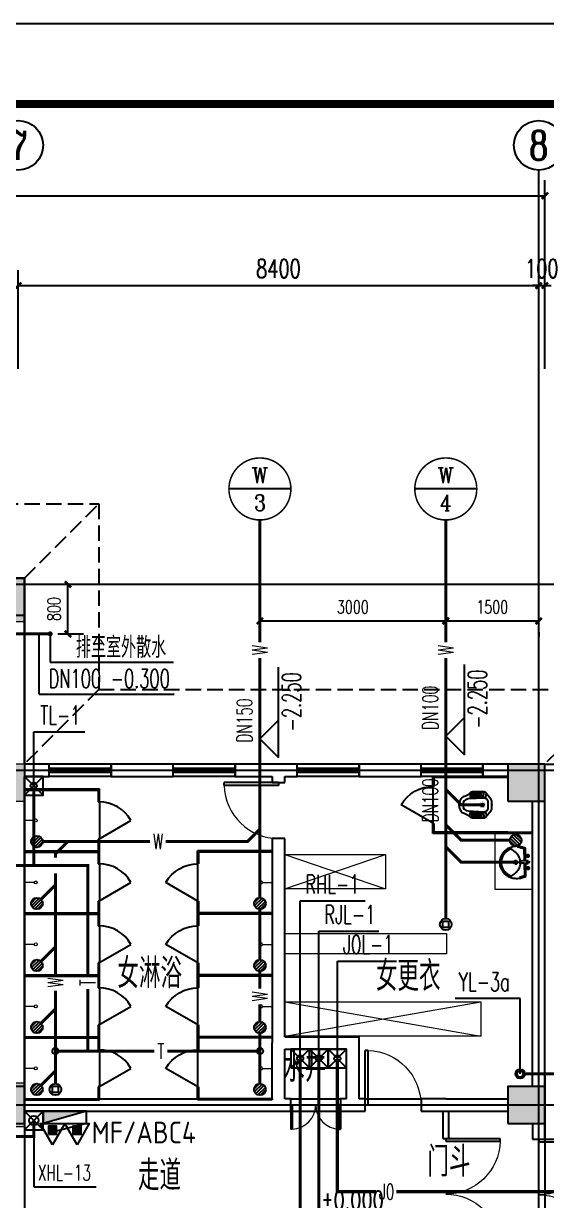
# Model space of a CAD drawing. Extents: x 817814 to 953178, y -139555 to 106956.
# Drawn here: x 903978 to 912418, y 87968 to 106956 of the extents above; entities that cross this region are included whole.
import ezdxf
from ezdxf.enums import TextEntityAlignment as Align

# ---------------------------------------------------------------- set-up
doc = ezdxf.new("R2010")
doc.units = 0
doc.header["$LTSCALE"] = 1000
doc.header["$MEASUREMENT"] = 0
doc.linetypes.add('__DASH', pattern=[0.35, 0.25, -0.1])
doc.linetypes.add('DASH', pattern=[0.35, 0.25, -0.1])
for name, color, linetype, lineweight in [('15101', 5, 'Continuous', 18), ('E3-家具', 8, 'Continuous', 5), ('P-DOMS-PIPE', 2, 'DASH', 50), ('P-HOWS-PIPE', 5, 'Continuous', 50), ('P-HOWS-RPIP', 231, 'Continuous', 50), ('P-RAIN-PIPE', 4, 'Continuous', 50)]:
    doc.layers.add(name, color=color, linetype=linetype, lineweight=lineweight)
for name, color, linetype in [('A-Roof-Drng', 8, 'Continuous'), ('AXIS', 3, 'Continuous'), ('AXIS_TEXT', 7, 'Continuous'), ('BTTK', 7, 'Continuous'), ('COLUMN', 2, 'Continuous'), ('DIM_市政自来水', 7, 'Continuous'), ('DOOR_FIRE', 4, 'Continuous'), ('DOTE', 8, 'Continuous'), ('E2-楼梯、坡道', 5, 'Continuous'), ('P-ANNO-DIMS', 4, 'Continuous'), ('P-ANNO-LEVL', 3, 'Continuous'), ('P-DOMS-EQPM', 155, 'Continuous'), ('P-DOMS-IDEN', 4, 'Continuous'), ('P-FIRE-EQPM', 1, 'Continuous'), ('P-FIRE-IDEN', 1, 'Continuous'), ('P-FLDR', 7, 'Continuous'), ('P-HOWS-IDEN', 160, 'Continuous'), ('P-HOWS-RIDE', 231, 'Continuous'), ('P-HOWS-RVPI', 160, 'Continuous'), ('P-HOWS-VPIP', 231, 'Continuous'), ('P-PROT-FIRH', 1, 'Continuous'), ('P-PROT-IDEN', 7, 'Continuous'), ('P-PROT-PIPE', 1, 'Continuous'), ('P-PROT-VPIP', 1, 'Continuous'), ('P-RAIN-IDEN', 171, 'Continuous'), ('P-RAIN-VPIP', 7, 'Continuous'), ('P-VENT-IDEN', 153, 'Continuous'), ('P-VENT-PIPE', 205, 'Continuous'), ('P-VENT-VPIP', 155, 'Continuous'), ('PIPE-市政自来水', 87, 'Continuous'), ('PUB_DIM', 3, 'Continuous'), ('PUB_HATCH', 8, 'Continuous'), ('PUB_TEXT', 7, 'Continuous'), ('PUB_TITLE', 4, 'Continuous'), ('TEXT_市政自来水', 7, 'Continuous'), ('VPIPE-市政自来水', 7, 'Continuous'), ('WALL', 2, 'Continuous'), ('WALL-MOVE', 6, 'Continuous'), ('WINDOW', 4, 'Continuous'), ('家具', 8, 'Continuous'), ('散水', 151, '__DASH')]:
    doc.layers.add(name, color=color, linetype=linetype)
for name, color, linetype, plot in [('DIM_MODI', 6, 'Continuous', False), ('定位矩形', 6, 'Continuous', False), ('建筑底图', 6, 'Continuous', False)]:
    doc.layers.add(name, color=color, linetype=linetype, plot=plot)
doc.styles.add('_TCH_AXIS', font='COMPLEX', dxfattribs={"bigfont": 'GBCBIG'})
doc.styles.add('_TCH_DIM', font='SIMPLEX', dxfattribs={"bigfont": 'GBCBIG'})
doc.styles.add('_TCH_DIM_T3', font='SIMPLEX', dxfattribs={"width": 0.705882, "bigfont": 'GBCBIG'})
doc.styles.add('_TWT_CIRCLE', font='COMPLEX', dxfattribs={"width": 1.1, "height": 3, "bigfont": 'HZTXT'})
doc.styles.add('_TWT_DIM_ELE', font='SIMPLEX', dxfattribs={"width": 0.8, "height": 2.5, "bigfont": 'HZTXT'})
doc.styles.add('_TWT_PIPEDN', font='simplex.shx', dxfattribs={"width": 0.8, "height": 3.5, "bigfont": 'gbcbig.shx'})
doc.styles.add('_TWT_PIPETEXT', font='SIMPLEX', dxfattribs={"width": 0.8, "height": 2.5, "bigfont": 'HZTXT'})
doc.styles.add('_TWT_SERIAL', font='COMPLEX', dxfattribs={"width": 0.8, "height": 3, "bigfont": 'HZTXT'})
doc.styles.add('COMPLEX', font='COMPLEX')
doc.styles.add('HZ(TK)', font='geniso.shx', dxfattribs={"width": 0.9, "bigfont": 'hztxt.shx'})
doc.styles.get("Standard").update_dxf_attribs({"font": 'GBENOR', "bigfont": 'GBCBIG'})
doc.dimstyles.new('_TCH_ARCH&&100', dxfattribs={"dimtxt": 297.5, "dimasz": 100, "dimexe": 250, "dimexo": 300, "dimgap": 126.25, "dimtad": 1, "dimdec": 0, "dimzin": 0, "dimdsep": 46, "dimtxsty": '_TCH_DIM_T3', "dimblk": 'ARCHTICK', "dimcen": 0.09, "dimclrt": 7, "dimazin": 2, "dimtfac": 1, "dimtdec": 0, "dimtix": 1, "dimtmove": 2, "dimatfit": 3, "dimfxl": 100, "dimtolj": 1, "dimtzin": 0, "dimarcsym": 0})
doc.dimstyles.new('_TWT_ARCH&&100', dxfattribs={"dimtxt": 212.5, "dimasz": 100, "dimexe": 250, "dimexo": 300, "dimgap": 118.75, "dimtad": 1, "dimdec": 0, "dimzin": 0, "dimdsep": 46, "dimtxsty": '_TCH_DIM_T3', "dimblk": 'ARCHTICK', "dimcen": 0.09, "dimclrt": 7, "dimazin": 2, "dimtfac": 1, "dimtdec": 0, "dimtix": 1, "dimtmove": 2, "dimatfit": 3, "dimfxl": 1, "dimtolj": 1, "dimtzin": 0, "dimarcsym": 0})

# ---------------------------------------------------------------- blocks, each defined once
blk = doc.blocks.new('vhtemplate_2019年新竖式图框_A1')
at = {"layer": 'PUB_TITLE', "color": 7}
blk.add_lwpolyline([(0, 594), (841, 594), (841, 0), (0, 0)], close=True, dxfattribs=at)
at = {"layer": 'PUB_TITLE', "const_width": 1}
blk.add_lwpolyline([(25, 10), (831, 10), (831, 584), (25, 584)], close=True, dxfattribs=at)
at = {"layer": 'BTTK', "color": 4, "style": 'HZ(TK)', "width": 0.9}
for tag, p in [('合作单位_001', (795.83, 509.44)), ('建设单位_001', (795.85, 207.44)), ('工程名称_001', (795.62, 174.44)), ('子项名称_001', (805.71, 157.94)), ('图纸名称_001', (795.45, 138.94))]:
    blk.add_attdef(tag, p, '', height=3.5, dxfattribs=at)
for tag, p in [('注册证书号', (808.5, 279)), ('注册印章号', (808.5, 271)), ('设计号', (806, 193)), ('图别', (789.75, 34)), ('图号', (822.25, 34)), ('版本号', (789.75, 26)), ('日期', (822.25, 26))]:
    blk.add_attdef(tag, text='', height=3.5, dxfattribs=at).set_placement(p, align=Align.MIDDLE)
blk = doc.blocks.new('$DorLib2D$00000228')
at = {"color": 0}
blk.add_line((0.5, 0), (0, 0.866), dxfattribs=at)
blk.add_arc((0.5, 0), 1, 120, 180, dxfattribs=at)
blk = doc.blocks.new('linyu')
at = {"layer": 'E3-家具'}
blk.add_line((9554025, 5311615), (9553866, 5311615), dxfattribs=at)
blk.add_circle((9554049, 5311615), 24.3, dxfattribs=at)
at = {"layer": '家具'}
for p, q in [((9553866, 5312125), (9555076, 5312125)), ((9553866, 5312125), (9553866, 5312105)), ((9553866, 5312105), (9555056, 5312105)), ((9555056, 5312105), (9555056, 5311915)), ((9555076, 5311915), (9555076, 5312125)), ((9555056, 5311915), (9555076, 5311915)), ((9555076, 5311915), (9555076, 5311315)), ((9555076, 5311315), (9555056, 5311315)), ((9555056, 5311315), (9555056, 5311125)), ((9555076, 5311105), (9555076, 5311315)), ((9553866, 5311125), (9555056, 5311125)), ((9553866, 5311125), (9553866, 5311105)), ((9553866, 5311105), (9555076, 5311105))]:
    blk.add_line(p, q, dxfattribs=at)
at = {"layer": '家具', "xscale": 600, "yscale": 600, "zscale": 20, "rotation": 270}
blk.add_blockref('$DorLib2D$00000228', (9555066, 5311615), dxfattribs=at)
blk = doc.blocks.new('$lvtry$00000204')
at = {"color": 0}
for p, q in [((-109, -134, 0), (-210, -128, 0)), ((-107, -166, 0), (-210, -166, 0)), ((-106, -103, 0), (-182, -88, 0)), ((-109, -124, 0), (-97, -382, 0)), ((48, -60, 0), (-48, -60, 0)), ((97, -382, 0), (109, -124, 0)), ((106, -103, 0), (182, -88, 0)), ((107, -166, 0), (210, -166, 0)), ((109, -134, 0), (210, -128, 0)), ((-106, -197, 0), (-210, -197, 0)), ((-104, -227, 0), (-210, -227, 0)), ((-103, -258, 0), (-210, -258, 0)), ((-101, -289, 0), (-210, -289, 0)), ((-100, -320, 0), (-210, -320, 0)), ((-191, -354, 0), (-99, -345, 0)), ((191, -354, 0), (99, -345, 0)), ((100, -320, 0), (210, -320, 0)), ((101, -289, 0), (210, -289, 0)), ((103, -258, 0), (210, -258, 0)), ((104, -227, 0), (210, -227, 0)), ((106, -197, 0), (210, -197, 0)), ((-4, -470, 0), (4, -470, 0))]:
    blk.add_line(p, q, dxfattribs=at)
at = {"color": 0, "elevation": 0}
blk.add_lwpolyline([(184, -360, -0.046574), (191, -354, 0.248797), (210, -318), (210, -128, 0.218491), (198, -101), (90, -9, 0.179479), (67, 0), (-67, 0, 0.179479), (-90, -9), (-198, -101, 0.218491), (-210, -128), (-210, -318, 0.248797), (-191, -354, -0.046574), (-184, -360, -0.139709), (-135, -448, 0.12003), (-120, -477, 0.218108), (-4, -530), (4, -530, 0.218108), (120, -477, 0.12003), (135, -448, -0.139709)], format="xyb", close=True, dxfattribs=at)
at = {"color": 0, "const_width": 3, "elevation": 0}
blk.add_lwpolyline([(49, -153, 1), (-49, -153, 1)], format="xyb", close=True, dxfattribs=at)
at = {"color": 0}
for centre, radius, start, end in [((-48, -121, 0), 61, 90, 182.693), ((48, -121, 0), 61, 357.307, 90), ((-4, -377, 0), 92.8, 182.693, 270), ((4, -377, 0), 92.8, 270, 357.307)]:
    blk.add_arc(centre, radius, start, end, dxfattribs=at)
for p in [(0, 0), (0, -153, 0)]:
    blk.add_point(p, dxfattribs=at)
blk = doc.blocks.new('a es')
at = {"layer": '家具'}
for p, q in [((133985, -20934), (133985, -21094)), ((135195, -20934), (133985, -20934)), ((134005, -21094), (134005, -20954)), ((135195, -20954), (134005, -20954)), ((135195, -20954), (135195, -20934)), ((133985, -21094), (134005, -21094)), ((133985, -21694), (133985, -21094)), ((134005, -21694), (133985, -21694)), ((133985, -21694), (133985, -21854)), ((134005, -21834), (134005, -21694)), ((135195, -21834), (134005, -21834)), ((135195, -21854), (135195, -21834)), ((135195, -21854), (133985, -21854))]:
    blk.add_line(p, q, dxfattribs=at)
at = {"layer": '家具', "xscale": 600, "yscale": 600, "zscale": 20, "rotation": 90}
blk.add_blockref('$DorLib2D$00000228', (133995, -21394), dxfattribs=at)
at = {"layer": '家具', "yscale": -1, "rotation": 90}
blk.add_blockref('$lvtry$00000204', (134938, -21394, 0), dxfattribs=at)
blk = doc.blocks.new('zhuzi')
at = {"layer": '15101'}
h = blk.add_hatch(color=256, dxfattribs=at)
h.dxf.hatch_style = 1
h.paths.add_polyline_path([(50957, 5262), (51657, 5262), (51657, 5962), (50957, 5962)])
h.paths.add_polyline_path([(42757, 5162), (43557, 5162), (43557, 5962), (42757, 5962)])
h.paths.add_polyline_path([(34407, 5262), (35107, 5262), (35107, 5962), (34407, 5962)])
h.paths.add_polyline_path([(26007, 5262), (26707, 5262), (26707, 5962), (26007, 5962)])
h.paths.add_polyline_path([(17857, 5162), (18657, 5162), (18657, 5962), (17857, 5962)])
h.paths.add_polyline_path([(59457, 2362), (60057, 2362), (60057, 2962), (59457, 2962)])
h.paths.add_polyline_path([(51057, 2362), (51657, 2362), (51657, 2962), (51057, 2962)])
h.paths.add_polyline_path([(17857, 2362), (18457, 2362), (18457, 2962), (17857, 2962)])
h.paths.add_polyline_path([(9457, 2362), (10057, 2362), (10057, 2962), (9457, 2962)])
h.paths.add_polyline_path([(59457, -2838), (60057, -2838), (60057, -2238), (59457, -2238)])
h.paths.add_polyline_path([(50957, -2888), (51657, -2888), (51657, -2188), (50957, -2188)])
h.paths.add_polyline_path([(42757, -2938), (43557, -2938), (43557, -2138), (42757, -2138)])
h.paths.add_polyline_path([(17857, -2938), (18657, -2938), (18657, -2138), (17857, -2138)])
h.paths.add_polyline_path([(9457, -2838), (10057, -2838), (10057, -2238), (9457, -2238)])
h.paths.add_polyline_path([(59457, -11238), (60057, -11238), (60057, -10638), (59457, -10638)])
h.paths.add_polyline_path([(50957, -11288), (51657, -11288), (51657, -10588), (50957, -10588)])
h.paths.add_polyline_path([(42757, -11338), (43557, -11338), (43557, -10538), (42757, -10538)])
h.paths.add_polyline_path([(17857, -11338), (18657, -11338), (18657, -10538), (17857, -10538)])
h.paths.add_polyline_path([(9457, -11238), (10057, -11238), (10057, -10638), (9457, -10638)])
h.paths.add_polyline_path([(5257, -11238), (5857, -11238), (5857, -10638), (5257, -10638)])
h.paths.add_polyline_path([(59457, -19638), (60057, -19638), (60057, -19038), (59457, -19038)])
h.paths.add_polyline_path([(50957, -19688), (51657, -19688), (51657, -18988), (50957, -18988)])
h.paths.add_polyline_path([(42757, -19738), (43557, -19738), (43557, -18938), (42757, -18938)])
h.paths.add_polyline_path([(17857, -19738), (18657, -19738), (18657, -18938), (17857, -18938)])
h.paths.add_polyline_path([(9457, -19638), (10057, -19638), (10057, -19038), (9457, -19038)])
h.paths.add_polyline_path([(5257, -19638), (5857, -19638), (5857, -19038), (5257, -19038)])
h.paths.add_polyline_path([(59457, -28038), (60057, -28038), (60057, -27438), (59457, -27438)])
h.paths.add_polyline_path([(50957, -28088), (51657, -28088), (51657, -27388), (50957, -27388)])
h.paths.add_polyline_path([(42757, -28138), (43557, -28138), (43557, -27338), (42757, -27338)])
h.paths.add_polyline_path([(17857, -28138), (18657, -28138), (18657, -27338), (17857, -27338)])
h.paths.add_polyline_path([(9457, -28038), (10057, -28038), (10057, -27438), (9457, -27438)])
h.paths.add_polyline_path([(5257, -28038), (5857, -28038), (5857, -27438), (5257, -27438)])
h.paths.add_polyline_path([(59457, -36438), (60057, -36438), (60057, -35838), (59457, -35838)])
h.paths.add_polyline_path([(50957, -36488), (51657, -36488), (51657, -35788), (50957, -35788)])
h.paths.add_polyline_path([(42757, -36538), (43557, -36538), (43557, -35738), (42757, -35738)])
h.paths.add_polyline_path([(17857, -36538), (18657, -36538), (18657, -35738), (17857, -35738)])
h.paths.add_polyline_path([(9457, -36438), (10057, -36438), (10057, -35838), (9457, -35838)])
h.paths.add_polyline_path([(5257, -36438), (5857, -36438), (5857, -35838), (5257, -35838)])
h.paths.add_polyline_path([(59457, -44838), (60057, -44838), (60057, -44238), (59457, -44238)])
h.paths.add_polyline_path([(50957, -44888), (51657, -44888), (51657, -44188), (50957, -44188)])
h.paths.add_polyline_path([(42757, -44938), (43557, -44938), (43557, -44138), (42757, -44138)])
h.paths.add_polyline_path([(17857, -44938), (18657, -44938), (18657, -44138), (17857, -44138)])
h.paths.add_polyline_path([(9457, -44838), (10057, -44838), (10057, -44238), (9457, -44238)])
h.paths.add_polyline_path([(59457, -50038), (60057, -50038), (60057, -49438), (59457, -49438)])
h.paths.add_polyline_path([(51057, -50038), (51657, -50038), (51657, -49438), (51057, -49438)])
h.paths.add_polyline_path([(17857, -50038), (18457, -50038), (18457, -49438), (17857, -49438)])
h.paths.add_polyline_path([(9457, -50038), (10057, -50038), (10057, -49438), (9457, -49438)])
h.paths.add_polyline_path([(50957, -53038), (51657, -53038), (51657, -52338), (50957, -52338)])
h.paths.add_polyline_path([(42757, -53038), (43557, -53038), (43557, -52238), (42757, -52238)])
h.paths.add_polyline_path([(34407, -53038), (35107, -53038), (35107, -52338), (34407, -52338)])
h.paths.add_polyline_path([(26007, -53038), (26707, -53038), (26707, -52338), (26007, -52338)])
h.paths.add_polyline_path([(17857, -53038), (18657, -53038), (18657, -52238), (17857, -52238)])
at = {"layer": '15101', "linetype": 'Continuous'}
for points in [[(50957, 5262), (51657, 5262), (51657, 5962), (50957, 5962)], [(51057, 2362), (51657, 2362), (51657, 2962), (51057, 2962)], [(59457, 2362), (60057, 2362), (60057, 2962), (59457, 2962)], [(50957, -2888), (51657, -2888), (51657, -2188), (50957, -2188)], [(59457, -2838), (60057, -2838), (60057, -2238), (59457, -2238)]]:
    blk.add_lwpolyline(points, close=True, dxfattribs=at)
blk = doc.blocks.new('_ArchTick')
at = {"color": 0, "linetype": 'ByBlock', "const_width": 0.4}
blk.add_lwpolyline([(-0.5, -0.5), (0.5, 0.5)], dxfattribs=at)
blk = doc.blocks.new('*D240')
at = {"layer": 'Defpoints', "color": 0, "transparency": 16777216}
for p in [(572721, 120106), (517921, 117911), (572721, 117911)]:
    blk.add_point(p, dxfattribs=at)
at = {"layer": 'PUB_DIM', "color": 0, "lineweight": -2, "transparency": 16777216}
for p, q in [((517921, 118211), (517921, 120356)), ((572721, 118211), (572721, 120356)), ((517921, 120106), (572721, 120106))]:
    blk.add_line(p, q, dxfattribs=at)
at = {"layer": 'PUB_DIM', "color": 0, "lineweight": -2, "transparency": 16777216, "xscale": 100, "yscale": 100, "zscale": 100, "rotation": 180}
blk.add_blockref('_ArchTick', (517921, 120106), dxfattribs=at)
at = {"layer": 'PUB_DIM', "color": 0, "lineweight": -2, "transparency": 16777216, "xscale": 100, "yscale": 100, "zscale": 100}
blk.add_blockref('_ArchTick', (572721, 120106), dxfattribs=at)
at = {"layer": 'PUB_DIM', "color": 7, "transparency": 16777216, "insert": (545321, 120381), "char_height": 297.5, "attachment_point": 5, "style": '_TCH_DIM_T3'}
blk.add_mtext('\\A1;54800', dxfattribs=at)
blk = doc.blocks.new('*D260')
at = {"layer": 'Defpoints', "color": 0, "transparency": 16777216}
for p in [(572621, 118656), (564221, 117011), (572621, 117011)]:
    blk.add_point(p, dxfattribs=at)
at = {"layer": 'PUB_DIM', "color": 0, "lineweight": -2, "transparency": 16777216}
for p, q in [((564221, 117311), (564221, 118906)), ((572621, 117311), (572621, 118906)), ((564221, 118656), (572621, 118656))]:
    blk.add_line(p, q, dxfattribs=at)
at = {"layer": 'PUB_DIM', "color": 0, "lineweight": -2, "transparency": 16777216, "xscale": 100, "yscale": 100, "zscale": 100, "rotation": 180}
blk.add_blockref('_ArchTick', (564221, 118656), dxfattribs=at)
at = {"layer": 'PUB_DIM', "color": 0, "lineweight": -2, "transparency": 16777216, "xscale": 100, "yscale": 100, "zscale": 100}
blk.add_blockref('_ArchTick', (572621, 118656), dxfattribs=at)
at = {"layer": 'PUB_DIM', "color": 7, "transparency": 16777216, "insert": (568421, 118931), "char_height": 297.5, "attachment_point": 5, "style": '_TCH_DIM_T3'}
blk.add_mtext('\\A1;8400', dxfattribs=at)
blk = doc.blocks.new('*D261')
at = {"layer": 'Defpoints', "color": 0, "transparency": 16777216}
for p in [(572721, 118656), (572621, 117011), (572721, 117011)]:
    blk.add_point(p, dxfattribs=at)
at = {"layer": 'PUB_DIM', "color": 0, "lineweight": -2, "transparency": 16777216}
for p, q in [((572621, 117311), (572621, 118906)), ((572721, 117311), (572721, 118906)), ((572621, 118656), (572521, 118656)), ((572621, 118656), (572721, 118656)), ((572721, 118656), (572821, 118656))]:
    blk.add_line(p, q, dxfattribs=at)
at = {"layer": 'PUB_DIM', "color": 0, "lineweight": -2, "transparency": 16777216, "xscale": 100, "yscale": 100, "zscale": 100}
blk.add_blockref('_ArchTick', (572621, 118656), dxfattribs=at)
at = {"layer": 'PUB_DIM', "color": 0, "lineweight": -2, "transparency": 16777216, "xscale": 100, "yscale": 100, "zscale": 100, "rotation": 180}
blk.add_blockref('_ArchTick', (572721, 118656), dxfattribs=at)
at = {"layer": 'PUB_DIM', "color": 7, "transparency": 16777216, "insert": (572671, 118931), "char_height": 297.5, "attachment_point": 5, "style": '_TCH_DIM_T3'}
blk.add_mtext('\\A1;100', dxfattribs=at)
blk = doc.blocks.new('$TCHSYS$WIN2D')
for p, q in [((-0.5, 0.5), (0.5, 0.5)), ((-0.5, 0.5), (-0.5, -0.5)), ((0.5, 0.5), (0.5, -0.5)), ((0.5, 0.167), (-0.5, 0.167)), ((0.5, -0.167), (-0.5, -0.167)), ((-0.5, -0.5), (0.5, -0.5))]:
    blk.add_line(p, q)
blk = doc.blocks.new('_FZH')
blk.add_lwpolyline([(-0.5, -0.5), (0.5, -0.5), (0.5, 0.5), (-0.5, 0.5)], close=True)
at = {"layer": 'PUB_HATCH'}
blk.add_solid([(-0.5, -0.5), (0.5, -0.5), (-0.5, 0.5), (0.5, 0.5)], dxfattribs=at)
blk = doc.blocks.new('$DorLib2D$00000002')
for p, q in [((-0.5, 0), (-0.5, 0.4875)), ((-0.475, 0.4875), (-0.5, 0.4875)), ((-0.475, 0), (-0.475, 0.4875)), ((0.475, 0), (0.475, 0.4875)), ((0.475, 0.4875), (0.5, 0.4875)), ((0.5, 0), (0.5, 0.4875)), ((-0.5, 0), (-0.475, 0)), ((0.5, 0), (0.475, 0))]:
    blk.add_line(p, q)
at = {"lineweight": 13}
for centre, start, end in [((-0.4875, 0), 0, 88.53072), ((0.4875, 0), 91.46928, 180)]:
    blk.add_arc(centre, 0.4875, start, end, dxfattribs=at)
blk = doc.blocks.new('$DorLib2D$00000001')
for p, q in [((0.45, 0.975), (0.5, 0.975)), ((0.45, 0), (0.45, 0.975)), ((0.5, 0), (0.5, 0.975)), ((0.5, 0), (0.45, 0))]:
    blk.add_line(p, q)
at = {"lineweight": 13}
blk.add_arc((0.475, 0), 0.975, 91.4693, 180, dxfattribs=at)
blk = doc.blocks.new('_AXISO')
blk.add_circle((0, 0), 0.5)
at = {"layer": 'AXIS_TEXT', "style": 'COMPLEX', "width": 1.041667}
blk.add_attdef('A', text='', height=0.56, dxfattribs=at).set_placement((-0.25, -0.28), (0.25, -0.28), align=Align.FIT)
blk = doc.blocks.new('$lvtry$00000192')
for p, q in [((-108, -66, 0), (-109, 3, 0)), ((111, -66, 0), (110, 4, 0)), ((-256, -140, 0), (-264, -185, 0)), ((-264, -185, 0), (-264, -190, 0)), ((-256, -140, 0), (-246, -114, 0)), ((-236, -86, 0), (-246, -114, 0)), ((-234, -86, 0), (-26, -86, 0)), ((-143, -32, 0), (-74, -31, 0)), ((-29, -62, 0), (-28, -68, 0)), ((-28, -68, 0), (-17, -160, 0)), ((-23, -21, 0), (-17, -160, 0)), ((-22, -40, 0), (1, -40, 0)), ((-17, -151, 0), (-1, -151, 0)), ((-17, -160, 0), (-1, -160, 0)), ((16, -151, 0), (-1, -151, 0)), ((15, -161, 0), (-1, -160, 0)), ((1, -263, 0), (0, -177, 0)), ((23, -40, 0), (1, -40, 0)), ((25, -22, 0), (15, -161, 0)), ((30, -62, 0), (15, -161, 0)), ((26, -86, 0), (244, -86, 0)), ((76, -31, 0), (145, -31, 0)), ((244, -86, 0), (272, -164, 0)), ((244, -86, 0), (264, -140, 0)), ((-42, -220, 0), (44, -219, 0))]:
    blk.add_line(p, q)
at = {"elevation": 0}
blk.add_lwpolyline([(-29, -62), (-249, -62), (-276, -148, 0.044851), (-281, -206, 0.06689), (-276, -244, 0.023023), (-257, -305, 0.044853), (-243, -334, 0.043799), (-214, -374, 0.044001), (-179, -408, 0.042834), (-139, -435, 0.043018), (-94, -456, 0.042273), (-46, -468, 0.042347), (3, -472, 0.04234), (52, -468, 0.042268), (100, -456, 0.043003), (145, -436, 0.042821), (186, -409, 0.043985), (221, -375, 0.043782), (250, -335, 0.044843), (274, -286, 0.059205), (284, -246, 0.030672), (287, -189, 0.04375), (284, -150), (284, -150), (284, -148), (256, -62), (30, -62), (30, -59), (25, -22), (1, -21), (-23, -21), (-29, -58)], format="xyb", close=True, dxfattribs=at)
for centre, radius in [((-108, -32, 0), 23.8), ((-108, -32, 0), 14.2), ((110, -31, 0), 23.8), ((110, -31, 0), 14.2), ((1, -220, 0), 28.5), ((1, -220, 0), 19)]:
    blk.add_circle(centre, radius)
for centre, radius, start, end in [((-23, -350, 0), 199, 122.0285, 131.4907), ((-5, -378, 0), 232, 111.757, 122.0285), ((8, -413, 0), 269, 102.1867, 111.757), ((-38, -199, 0), 51, 92.3066, 102.1867), ((-31, -377, 0), 229, 87.3151, 92.3066), ((0, -10, 0), 6.83, 79.8328, 278.7823), ((2, -10, 0), 6.83, 259.8328, 98.7823), ((42, -362, 0), 216, 92.3066, 95.9177), ((35, -183, 0), 37.4, 84.4115, 92.3066), ((19, -341, 0), 196, 72.8891, 84.4115), ((-5, -420, 0), 279, 63.1741, 72.8891), ((42, -328, 0), 175, 53.2408, 63.1741), ((-208, -295, 0), 22, 149.5466, 185.8883), ((-197, -294, 0), 33.4, 185.8883, 200.4186), ((-121, -266, 0), 114, 200.4186, 208.9861), ((7, -422, 0), 271, 137.4608, 149.5466), ((-48, -226, 0), 198, 208.9861, 220.7228), ((9, -177, 0), 272, 220.7228, 230.792), ((186, -586, 0), 514, 131.4907, 137.4608), ((-199, -650, 0), 577, 47.667, 53.2408), ((6, -186, 0), 261, 308.8916, 318.9572), ((6, -425, 0), 273, 33.1938, 47.667), ((31, -208, 0), 228, 318.9572, 329.6928), ((131, -266, 0), 112, 329.6928, 339.2553), ((211, -291, 0), 27.9, 352.9103, 33.1938), ((189, -288, 0), 49.9, 339.2553, 352.9103), ((2, -185, 0), 262, 230.792, 240.6116), ((2, -186, 0), 261, 240.6116, 250.459), ((4, -179, 0), 268, 250.459, 260.1468), ((4, -180, 0), 267, 260.1468, 269.8461), ((4, -180, 0), 267, 269.8461, 279.544), ((4, -179, 0), 268, 279.544, 289.2308), ((6, -186, 0), 261, 289.2308, 299.0751), ((5, -185, 0), 262, 299.0751, 308.8916)]:
    blk.add_arc(centre, radius, start, end)
for p in [(1, -40, 0), (1, -220, 0)]:
    blk.add_point(p)
blk = doc.blocks.new('$TwtSys$00000141')
for p, q in [((-94, 8), (-10, 92)), ((-94, 8), (-10, 92)), ((-87, -35), (35, 87)), ((-87, -35), (35, 87)), ((-66, -66), (66, 66)), ((-66, -66), (66, 66)), ((-32, -87), (88, 33)), ((-32, -87), (88, 33)), ((11, -92), (92, -11)), ((11, -92), (92, -11))]:
    blk.add_line(p, q)
blk.add_circle((0, 0), 94)
blk.add_circle((0, 0), 94)
blk = doc.blocks.new('$TwtSys$00000147')
blk.add_circle((0, 0, 0), 25)
blk = doc.blocks.new('$TwtSys$00000136')
at = {"elevation": 0}
blk.add_lwpolyline([(-51, 45), (51, 45), (51, -49), (-51, -49)], close=True, dxfattribs=at)
blk.add_circle((0, 0, 0), 93.8)
blk = doc.blocks.new('*D457')
at = {"layer": 'Defpoints', "color": 0, "transparency": 16777216}
for p in [(907793, 97439), (910793, 97439), (910793, 97318)]:
    blk.add_point(p, dxfattribs=at)
at = {"layer": 'P-ANNO-DIMS', "color": 0, "lineweight": -2, "transparency": 16777216}
for p, q in [((907793, 97318), (910793, 97318)), ((907793, 97139), (907793, 97068)), ((910793, 97139), (910793, 97068))]:
    blk.add_line(p, q, dxfattribs=at)
at = {"layer": 'P-ANNO-DIMS', "color": 0, "lineweight": -2, "transparency": 16777216, "xscale": 100, "yscale": 100, "zscale": 100, "rotation": 180}
blk.add_blockref('_ArchTick', (907793, 97318), dxfattribs=at)
at = {"layer": 'P-ANNO-DIMS', "color": 0, "lineweight": -2, "transparency": 16777216, "xscale": 100, "yscale": 100, "zscale": 100}
blk.add_blockref('_ArchTick', (910793, 97318), dxfattribs=at)
at = {"layer": 'P-ANNO-DIMS', "color": 7, "transparency": 16777216, "insert": (909293, 97543), "char_height": 212.5, "attachment_point": 5, "style": '_TCH_DIM_T3'}
blk.add_mtext('\\A1;3000', dxfattribs=at)
blk = doc.blocks.new('*D458')
at = {"layer": 'Defpoints', "color": 0, "transparency": 16777216}
for p in [(910793, 97439), (912293, 97439), (912293, 97318)]:
    blk.add_point(p, dxfattribs=at)
at = {"layer": 'P-ANNO-DIMS', "color": 0, "lineweight": -2, "transparency": 16777216}
for p, q in [((910793, 97318), (912293, 97318)), ((910793, 97139), (910793, 97068)), ((912293, 97139), (912293, 97068))]:
    blk.add_line(p, q, dxfattribs=at)
at = {"layer": 'P-ANNO-DIMS', "color": 0, "lineweight": -2, "transparency": 16777216, "xscale": 100, "yscale": 100, "zscale": 100, "rotation": 180}
blk.add_blockref('_ArchTick', (910793, 97318), dxfattribs=at)
at = {"layer": 'P-ANNO-DIMS', "color": 0, "lineweight": -2, "transparency": 16777216, "xscale": 100, "yscale": 100, "zscale": 100}
blk.add_blockref('_ArchTick', (912293, 97318), dxfattribs=at)
at = {"layer": 'P-ANNO-DIMS', "color": 7, "transparency": 16777216, "insert": (911543, 97543), "char_height": 212.5, "attachment_point": 5, "style": '_TCH_DIM_T3'}
blk.add_mtext('\\A1;1500', dxfattribs=at)
blk = doc.blocks.new('*D469')
at = {"layer": 'Defpoints', "color": 0, "transparency": 16777216}
for p in [(904231, 97909), (904695, 97909), (904231, 97109)]:
    blk.add_point(p, dxfattribs=at)
at = {"layer": 'P-ANNO-DIMS', "color": 0, "lineweight": -2, "transparency": 16777216}
for p, q in [((904531, 97909), (904945, 97909)), ((904695, 97109), (904695, 97909)), ((904531, 97109), (904945, 97109))]:
    blk.add_line(p, q, dxfattribs=at)
at = {"layer": 'P-ANNO-DIMS', "color": 0, "lineweight": -2, "transparency": 16777216, "xscale": 100, "yscale": 100, "zscale": 100}
for p, rotation in [((904695, 97909), 90), ((904695, 97109), 270)]:
    blk.add_blockref('_ArchTick', p, dxfattribs=dict(at, rotation=rotation))
at = {"layer": 'P-ANNO-DIMS', "color": 7, "transparency": 16777216, "insert": (904470, 97509), "char_height": 212.5, "attachment_point": 5, "rotation": 90, "style": '_TCH_DIM_T3'}
blk.add_mtext('\\A1;800', dxfattribs=at)
blk = doc.blocks.new('$TWTSYS$00000508')
for p, q in [((-0.5, 0.5), (0.324, 1.224)), ((-0.5, 0.5), (-0.5, -0.5)), ((-0.5, -0.5), (0.5, 0.5)), ((0.5, 0.5), (-0.5, 0.5)), ((0.5, -0.5), (0.5, 0.5)), ((-0.5, -0.5), (0.5, -0.5))]:
    blk.add_line(p, q)
blk.add_solid([(0.5, -0.5), (0.5, 0.5), (-0.5, -0.5)])
blk = doc.blocks.new('$TWTSYS$00000546')
h = blk.add_hatch()
h.set_pattern_fill('ANSI31', color=256, scale=200, style=0)
h.set_pattern_definition([(45, (-38543.802, -6670.83), (-17.67767, 17.67767), [])])
h.paths.add_polyline_path([(-65, 174), (65, 174), (65, 44), (-65, 44)])
for points in [[(0, 344), (-198, 0), (198, 0)], [(-65, 174), (65, 174), (65, 44), (-65, 44)]]:
    blk.add_lwpolyline(points, close=True)
blk = doc.blocks.new('xdzcdxcvf')
at = {"layer": 'A-Roof-Drng'}
blk.add_circle((572321.4, 105937.7), 75, dxfattribs=at)
at = {"layer": 'AXIS'}
blk.add_line((572621.4, 117010.8), (572621.4, 120519.2), dxfattribs=at)
at = {"layer": 'DOOR_FIRE'}
for p, q in [((568621.4, 105537.7), (569421.4, 105537.7)), ((568621.4, 105337.7), (569421.4, 105337.7))]:
    blk.add_line(p, q, dxfattribs=at)
at = {"layer": 'DOTE'}
for p, q in [((572621.4, 52467.1), (572621.4, 117010.8)), ((512626.4, 113837.7), (579032.5, 113837.7)), ((512626.4, 110837.7), (579032.5, 110837.7)), ((512626.4, 105437.7), (579032.5, 105437.7))]:
    blk.add_line(p, q, dxfattribs=at)
at = {"layer": 'E2-楼梯、坡道'}
blk.add_lwpolyline([(572721.4, 105937.7), (572721.5, 110937.6), (575321.5, 110937.6), (575321.4, 109437.7)], dxfattribs=at)
blk.add_lwpolyline([(572721.4, 102037.7), (574721.4, 102037.7), (574721.4, 105937.7), (572721.4, 105937.7)], close=True, dxfattribs=at)
at = {"layer": 'E3-家具'}
for p, q in [((568521.4, 109476.5), (570147.2, 108923.4)), ((568521.4, 108923.4), (570147.2, 109476.5)), ((568521.4, 107099.2), (571686.2, 106546.1)), ((568521.4, 106546.1), (571686.2, 107099.2))]:
    blk.add_line(p, q, dxfattribs=at)
for points in [[(571916.4, 109817.7), (572521.4, 109817.7), (572521.4, 108913.4), (571916.4, 108913.4)], [(568521.4, 109476.5), (570147.2, 109476.5), (570147.2, 108923.4), (568521.4, 108923.4)], [(568521.4, 108205.5), (571134.9, 108205.5), (571134.9, 107878.1), (568521.4, 107878.1)], [(568521.4, 107099.2), (571686.2, 107099.2), (571686.2, 106546.1), (568521.4, 106546.1)]]:
    blk.add_lwpolyline(points, close=True, dxfattribs=at)
at = {"layer": 'WALL'}
for p, q in [((564321.4, 110937.7), (564321.4, 113337.7)), ((564721.4, 110937.7), (564321.4, 110937.7)), ((564721.4, 110737.7), (564721.4, 110937.7)), ((566721.4, 110937.7), (565721.4, 110937.7)), ((565721.4, 110937.7), (565721.4, 110737.7)), ((566721.4, 110737.7), (566721.4, 110937.7)), ((568421.4, 110937.7), (567721.4, 110937.7)), ((567721.4, 110937.7), (567721.4, 110737.7)), ((568721.4, 110937.7), (568421.4, 110937.7)), ((568721.4, 110737.7), (568721.4, 110937.7)), ((570721.4, 110937.7), (569721.4, 110937.7)), ((569721.4, 110937.7), (569721.4, 110737.7)), ((570721.4, 110737.7), (570721.4, 110937.7)), ((572121.4, 110937.7), (571721.4, 110937.7)), ((571721.4, 110937.7), (571721.4, 110737.7)), ((564321.4, 110737.7), (564721.4, 110737.7)), ((564321.4, 108037.7), (564321.4, 110737.7)), ((565721.4, 110737.7), (566721.4, 110737.7)), ((567721.4, 110737.7), (568321.4, 110737.7)), ((568321.4, 110737.7), (568321.4, 110637.7)), ((568521.4, 110737.7), (568721.4, 110737.7)), ((568521.4, 110637.7), (568521.4, 110737.7)), ((569721.4, 110737.7), (570721.4, 110737.7)), ((571721.4, 110737.7), (572121.4, 110737.7)), ((568321.4, 110637.7), (568521.4, 110637.7)), ((572521.4, 105737.7), (572521.4, 110337.7)), ((572721.4, 105737.7), (572721.4, 110337.7)), ((568521.4, 109737.7), (568321.4, 109737.7)), ((568321.4, 109737.7), (568321.4, 106437.7)), ((568521.4, 106537.7), (568521.4, 109737.7)), ((564321.4, 105737.7), (564321.4, 108037.7)), ((568521.4, 106537.7), (569721.4, 106537.7)), ((569721.4, 105537.7), (569721.4, 106537.7)), ((568321.4, 105537.7), (568321.4, 106437.7)), ((568521.4, 106337.7), (569521.4, 106337.7)), ((568521.4, 105537.7), (568521.4, 106337.7)), ((569521.4, 105537.7), (569521.4, 106337.7)), ((564321.4, 105537.7), (568321.4, 105537.7)), ((568621.4, 105537.7), (568521.4, 105537.7)), ((568621.4, 105337.7), (568621.4, 105537.7)), ((569521.4, 105537.7), (569421.4, 105537.7)), ((569421.4, 105537.7), (569421.4, 105337.7)), ((569821.4, 105537.7), (569721.4, 105537.7)), ((569821.4, 105337.7), (569821.4, 105537.7)), ((571121.4, 105537.7), (570721.4, 105537.7)), ((570721.4, 105537.7), (570721.4, 105337.7)), ((571121.4, 105537.7), (572121.4, 105537.7)), ((564321.4, 105337.7), (568421.4, 105337.7)), ((568421.4, 105337.7), (568621.4, 105337.7)), ((569421.4, 105337.7), (569621.4, 105337.7)), ((569621.4, 105337.7), (569821.4, 105337.7)), ((570721.4, 105337.7), (571121.4, 105337.7)), ((571121.4, 105337.7), (572121.4, 105337.7)), ((572521.4, 105137.7), (572521.4, 104887.7)), ((572721.4, 104887.7), (572721.4, 105137.7)), ((572521.4, 104887.7), (572721.4, 104887.7))]:
    blk.add_line(p, q, dxfattribs=at)
at = {"layer": 'WALL-MOVE'}
for p, q in [((571071.4, 105337.7), (571071.4, 104897.7)), ((571171.4, 104897.7), (571171.4, 105337.7)), ((571071.4, 104897.7), (571171.4, 104897.7))]:
    blk.add_line(p, q, dxfattribs=at)
at = {"layer": 'WINDOW'}
blk.add_line((569821.4, 105537.7), (570721.4, 105537.7), dxfattribs=at)
at = {"layer": '家具'}
blk.add_lwpolyline([(572121.4, 109837.7), (572521.4, 109837.7)], dxfattribs=at)
at = {"layer": '散水'}
for p, q in [((564321.5, 113937.7), (565521.4, 115137.6)), ((565521.4, 112137.6), (564321.4, 110937.7)), ((573921.4, 112137.6), (572721.5, 110937.6))]:
    blk.add_line(p, q, dxfattribs=at)
blk.add_lwpolyline([(516721.4, 91787.7), (516721.4, 98537.7), (520921.4, 98537.6), (520921.4, 112137.6), (529321.4, 112137.6), (529321.4, 115137.6), (565521.4, 115137.6), (565521.4, 112137.6), (573921.4, 112137.6), (573921.5, 110937.6)], dxfattribs=at)
blk.add_blockref('zhuzi', (512664.2, 107975.3))
at = {"layer": 'AXIS'}
ref = blk.add_blockref('_AXISO', (564221.4, 120919.2), dxfattribs=dict(at, xscale=800, yscale=800, zscale=800))
ref.add_attrib('A', '7', dxfattribs={"layer": 'AXIS_TEXT', "height": 465.9, "style": '_TCH_AXIS'}).set_placement((564066.1, 120686.2), (564376.7, 120686.2), align=Align.FIT)
ref = blk.add_blockref('_AXISO', (572621.4, 120919.2), dxfattribs=dict(at, xscale=800, yscale=800, zscale=800))
ref.add_attrib('A', '8', dxfattribs={"layer": 'AXIS_TEXT', "height": 465.9, "style": '_TCH_AXIS'}).set_placement((572466.1, 120686.2), (572776.7, 120686.2), align=Align.FIT)
at = {"layer": 'COLUMN', "xscale": 600, "yscale": 600, "zscale": 600}
for p in [(564021.4, 113637.7), (572421.4, 110637.7), (564021.4, 105437.7), (572421.4, 105437.7)]:
    blk.add_blockref('_FZH', p, dxfattribs=at)
at = {"layer": 'DOOR_FIRE', "xscale": 800, "yscale": 800, "zscale": 200, "rotation": 180}
blk.add_blockref('$DorLib2D$00000002', (569021.4, 105437.7), dxfattribs=at)
at = {"layer": 'E3-家具'}
for p in [(-8989544.9, -5201587.3), (-8989544.9, -5202587.3), (-8989544.9, -5203587.3), (-8989544.9, -5204587.3), (-8989544.9, -5205587.3)]:
    blk.add_blockref('linyu', p, dxfattribs=at)
at = {"layer": 'E3-家具', "xscale": -1}
for p in [(10122187.7, -5202587.3), (10122187.7, -5203587.3), (10122187.7, -5204587.3), (10122187.7, -5205587.3)]:
    blk.add_blockref('linyu', p, dxfattribs=at)
at = {"layer": 'WINDOW'}
for name, p, xscale, yscale, zscale, rotation in [('$TCHSYS$WIN2D', (565221.4, 110837.7), 1000, 200, 1000, 180), ('$TCHSYS$WIN2D', (567221.4, 110837.7), 1000, 200, 1000, 180), ('$TCHSYS$WIN2D', (569221.4, 110837.7), 1000, 200, 1000, 180), ('$TCHSYS$WIN2D', (571221.4, 110837.7), 1000, 200, 1000, 180), ('$DorLib2D$00000001', (568421.4, 110187.7), 900, 900, 900, 90), ('$DorLib2D$00000002', (571121.4, 103997.7), -1800, 1800, 1800, 270), ('$DorLib2D$00000002', (572621.4, 103987.7), -1800, 1800, 1800, 270)]:
    blk.add_blockref(name, p, dxfattribs=dict(at, xscale=xscale, yscale=yscale, zscale=zscale, rotation=rotation))
at = {"layer": 'WINDOW', "xscale": -900, "yscale": 900, "zscale": -900}
blk.add_blockref('$DorLib2D$00000001', (570271.4, 105437.7), dxfattribs=at)
at = {"layer": '家具', "xscale": -1, "rotation": 180}
blk.add_blockref('a es', (436926.1, 88883.6), dxfattribs=at)
at = {"layer": '家具', "xscale": 0.9107142857142909, "yscale": 1.023255813953496, "rotation": 270.8055785938261}
blk.add_blockref('$lvtry$00000192', (572474, 109357, 0), dxfattribs=at)
at = {"layer": 'PUB_TEXT'}
for s, p in [('女淋浴', (565822.1, 107320.8)), ('女更衣', (569993.8, 107276.3)), ('水井', (568497.2, 105812.4)), ('门斗', (570825.7, 104282.2)), ('走道', (566153.6, 104059.6))]:
    blk.add_text(s, height=482.27, dxfattribs=at).set_placement(p)
at = {"layer": 'PUB_TEXT', "style": '_TCH_DIM', "width": 0.705882}
blk.add_text('%%P0.000', height=297.5, dxfattribs=at).set_placement((569112.2, 103751.3))
at = {"layer": 'PUB_DIM'}
for p1, p2, distance, picture, middle in [((517921.4, 117910.8), (572721.4, 117910.8), 2194.7, '*D240', (545321.4, 120380.6)), ((564221.4, 117010.8), (572621.4, 117010.8), 1644.7, '*D260', (568421.4, 118930.6)), ((572621.4, 117010.8), (572721.4, 117010.8), 1644.7, '*D261', (572671.4, 118930.6))]:
    dim = blk.add_aligned_dim(p1=p1, p2=p2, distance=distance, dimstyle='_TCH_ARCH&&100', dxfattribs=at)
    dim.commit()
    dim.dimension.update_dxf_attribs({"geometry": picture, "text_midpoint": middle})

msp = doc.modelspace()

# ---------------------------------------------------------------- hatches: boundary and pattern name
at = {"layer": 'P-DOMS-PIPE'}
for points in [[(911043.4, 94349.2), (911025.7, 94331.6), (911033, 94324.2)], [(911043.4, 94349.2), (911043.4, 94324.2), (911033, 94324.2)], [(907593.4, 93759.1), (907593.4, 93734.1), (907603.8, 93734.1)], [(907593.4, 93759.1), (907611.1, 93741.4), (907603.8, 93734.1)], [(911043.4, 93779), (911025.7, 93761.4), (911033, 93754)], [(911043.4, 93779), (911043.4, 93754), (911033, 93754)], [(904493.4, 93559.1), (904475.8, 93576.7), (904468.4, 93569.4)], [(904493.4, 93559.1), (904468.4, 93559.1), (904468.4, 93569.4)], [(911043.4, 93424.6), (911025.7, 93406.9), (911033, 93399.6)], [(911043.4, 93424.6), (911043.4, 93399.6), (911033, 93399.6)]]:
    msp.add_hatch(color=256, dxfattribs=at).paths.add_polyline_path(points)
at = {"layer": 'P-PROT-PIPE'}
for points in [[(904143.4, 88999.9), (904168.4, 88999.9), (904168.4, 88974.9)], [(904143.4, 88999.9), (904143.4, 88974.9), (904168.4, 88974.9)]]:
    msp.add_hatch(color=256, dxfattribs=at).paths.add_polyline_path(points)
at = {"layer": 'P-VENT-PIPE'}
for points in [[(905015.8, 93371.4), (905015.8, 93396.4), (905040.8, 93396.4)], [(905015.8, 93371.4), (905040.8, 93371.4), (905040.8, 93396.4)]]:
    msp.add_hatch(color=256, dxfattribs=at).paths.add_polyline_path(points)

# ---------------------------------------------------------------- linework, layer by layer
at = {"layer": 'DIM_MODI', "color": 8}
msp.add_lwpolyline([(895393.4, 97409.2), (895393.4, 98009.2), (903993.4, 98009.2), (903993.4, 72609.2), (901093.4, 72609.2), (901093.4, 89409.2), (895393.4, 89409.2), (895393.4, 98009.2)], dxfattribs=at)
at = {"layer": 'DIM_市政自来水'}
for p, q in [((909043.4, 90259.2), (909043.4, 91826.9)), ((909043.4, 91826.9), (909998.5, 91826.9))]:
    msp.add_line(p, q, dxfattribs=at)
at = {"layer": 'P-ANNO-LEVL'}
for p, q in [((908093.4, 95114.6), (908093.4, 96571.2)), ((911093.4, 95158.4), (911093.4, 96615)), ((907793.4, 95414.6), (908093.4, 95714.6)), ((910793.4, 95458.4), (911093.4, 95758.4)), ((907793.4, 95414.6), (908093.4, 95114.6)), ((910793.4, 95458.4), (911093.4, 95158.4))]:
    msp.add_line(p, q, dxfattribs=at)
at = {"layer": 'P-DOMS-IDEN'}
for p, q in [((908293.4, 99447), (907293.4, 99447)), ((911293.4, 99447), (910293.4, 99447))]:
    msp.add_line(p, q, dxfattribs=at)
at = {"layer": 'P-DOMS-IDEN', "const_width": 25}
for points in [[(908293.4, 99447, 1), (907293.4, 99447, 1)], [(911293.4, 99447, 1), (910293.4, 99447, 1)]]:
    msp.add_lwpolyline(points, format="xyb", close=True, dxfattribs=at)
at = {"layer": 'P-DOMS-PIPE', "const_width": 50}
for points in [[(907793.4, 96970.6), (907793.4, 98947)], [(910793.4, 96970.6), (910793.4, 98947)], [(907793.4, 93959.1), (907793.4, 96718.2)], [(910793.4, 94599.2), (910793.4, 96718.2)], [(910793.4, 94349.2), (910793.4, 94599.2)], [(911043.4, 94349.2), (910793.4, 94599.2)], [(910793.4, 94029), (910793.4, 94349.2)], [(911043.4, 94349.2), (911358.4, 94349.2)], [(911043.4, 93779), (910793.4, 94029)], [(910793.4, 93674.6), (910793.4, 94029)], [(907593.4, 93759.1), (907793.4, 93959.1)], [(907793.4, 92853.2), (907793.4, 93959.1)], [(911043.4, 93779), (911826.9, 93779)], [(904287.4, 93759.1), (904693.4, 93759.1)], [(904493.4, 93559.1), (904693.4, 93759.1)], [(906017.7, 93759.1), (904693.4, 93759.1)], [(907593.4, 93759.1), (906270.1, 93759.1)], [(910793.4, 92516.6), (910793.4, 93674.6)], [(911043.4, 93424.6), (910793.4, 93674.6)], [(904493.4, 93559.1), (904493.4, 93496.4)], [(911043.4, 93424.6), (911895.9, 93424.6)], [(904493.4, 93246.4), (904493.4, 93059.1)], [(904259.9, 92825.5), (904493.4, 93059.1)], [(904493.4, 92059.1), (904493.4, 93059.1)], [(907793.4, 91853.2), (907793.4, 92665.2)], [(904259.9, 91825.5), (904493.4, 92059.1)], [(904493.4, 91606.8), (904493.4, 92059.1)], [(907793.4, 91383.7), (907793.4, 91665.2)], [(904493.4, 91059.1), (904493.4, 91354.4)], [(907793.4, 90853.2), (907793.4, 91131.3)], [(904259.9, 90825.5), (904493.4, 91059.1)], [(904493.4, 90059.1), (904493.4, 91059.1)], [(907793.4, 89853.2), (907793.4, 90665.2)], [(904259.9, 89825.5), (904493.4, 90059.1)], [(904493.4, 89852.8), (904493.4, 90059.1)]]:
    msp.add_lwpolyline(points, dxfattribs=at)
at = {"layer": 'P-HOWS-IDEN'}
for p, q in [((908743.4, 90259.2), (908743.4, 92310.3)), ((908743.4, 92310.3), (909715.5, 92310.3))]:
    msp.add_line(p, q, dxfattribs=at)
at = {"layer": 'P-HOWS-PIPE', "const_width": 50}
msp.add_lwpolyline([(908743.4, 90209.2), (908743.4, 87809.2)], dxfattribs=at)
at = {"layer": 'P-HOWS-RIDE'}
for p, q in [((908443.4, 90259.2), (908443.4, 92801.6)), ((908443.4, 92801.6), (909493, 92801.6))]:
    msp.add_line(p, q, dxfattribs=at)
at = {"layer": 'P-HOWS-RPIP', "const_width": 50}
msp.add_lwpolyline([(908443.4, 90209.2), (908443.4, 87509.2)], dxfattribs=at)
at = {"layer": 'P-HOWS-RVPI'}
msp.add_circle((908443.4, 90259.2), 50, dxfattribs=at)
at = {"layer": 'P-HOWS-VPIP'}
msp.add_circle((908743.4, 90259.2), 50, dxfattribs=at)
at = {"layer": 'P-PROT-IDEN', "linetype": 'ByBlock'}
for p, q in [((904143.4, 89259.2, -3000), (904143.4, 88190.3, -3000)), ((904143.4, 88190.3, -3000), (905150.3, 88190.3, -3000))]:
    msp.add_line(p, q, dxfattribs=at)
at = {"layer": 'P-PROT-PIPE', "const_width": 50}
for points in [[(904143.4, 89259.2), (904143.4, 88999.9)], [(904143.4, 88999.9), (903093.4, 88999.9)]]:
    msp.add_lwpolyline(points, dxfattribs=at)
at = {"layer": 'P-PROT-VPIP'}
msp.add_circle((904143.4, 89259.2), 75, dxfattribs=at)
at = {"layer": 'P-RAIN-IDEN'}
for p, q in [((904230.6, 96137), (904230.6, 97109.2)), ((904409.5, 97109.2), (904409.5, 96652)), ((904409.5, 96652), (906397.2, 96652)), ((904230.6, 96137), (906410.2, 96137)), ((911993.4, 91225.4), (910943.8, 91225.4)), ((911993.4, 90009.2), (911993.4, 91225.4))]:
    msp.add_line(p, q, dxfattribs=at)
at = {"layer": 'P-RAIN-IDEN', "const_width": 40}
msp.add_lwpolyline([(904409.5, 97129.2, -1), (904409.5, 97089.2, -1)], format="xyb", close=True, dxfattribs=at)
at = {"layer": 'P-RAIN-PIPE', "const_width": 50}
for points in [[(903643.4, 97109.2), (904409.5, 97109.2)], [(912043.4, 90009.2), (912741.4, 90009.2)]]:
    msp.add_lwpolyline(points, dxfattribs=at)
at = {"layer": 'P-RAIN-VPIP'}
msp.add_circle((911993.4, 90009.2), 50, dxfattribs=at)
at = {"layer": 'P-VENT-IDEN'}
for p, q in [((904143.4, 94659.2), (904143.4, 95528.6)), ((904143.4, 95528.6), (904965.7, 95528.6))]:
    msp.add_line(p, q, dxfattribs=at)
at = {"layer": 'P-VENT-PIPE', "const_width": 50}
for points in [[(904143.4, 94609.2), (904143.4, 93371.4)], [(904143.4, 93371.4), (902774.3, 93371.4)], [(905015.8, 93371.4), (904143.4, 93371.4)], [(905015.8, 93371.4), (905015.8, 91583.9)], [(905015.8, 91377.3), (905015.8, 90377.1)], [(904493.4, 90377.1), (905015.8, 90377.1)], [(905015.8, 90377.1), (906091, 90377.1)], [(906297.7, 90377.1), (907793.4, 90377.1)]]:
    msp.add_lwpolyline(points, dxfattribs=at)
at = {"layer": 'P-VENT-VPIP'}
for centre in [(904143.4, 94659.2), (904143.4, 94659.2), (904493.4, 90377.1), (907793.4, 90377.1)]:
    msp.add_circle(centre, 50, dxfattribs=at)
at = {"layer": 'PIPE-市政自来水', "const_width": 50}
for points in [[(909043.4, 90209.2), (909043.4, 88109.2)], [(909666.3, 88109.2), (909043.4, 88109.2)], [(912895.6, 88109.2), (909994.9, 88109.2)]]:
    msp.add_lwpolyline(points, dxfattribs=at)
at = {"layer": 'VPIPE-市政自来水'}
msp.add_circle((909043.4, 90259.2), 50, dxfattribs=at)
at = {"layer": '定位矩形'}
for p, q in [((903993.4, 94509.2), (904293.4, 94809.2)), ((903993.4, 94809.2), (904293.4, 94509.2)), ((908293.4, 90109.2), (908593.4, 90409.2)), ((908293.4, 90409.2), (908593.4, 90109.2)), ((908593.4, 90109.2), (908893.4, 90409.2)), ((908593.4, 90409.2), (908893.4, 90109.2)), ((908893.4, 90109.2), (909193.4, 90409.2)), ((908893.4, 90409.2), (909193.4, 90109.2)), ((903993.4, 89109.2), (904293.4, 89409.2)), ((903993.4, 89409.2), (904293.4, 89109.2))]:
    msp.add_line(p, q, dxfattribs=at)
for points in [[(903993.4, 94509.2), (904293.4, 94509.2), (904293.4, 94809.2), (903993.4, 94809.2)], [(908293.4, 90109.2), (908593.4, 90109.2), (908593.4, 90409.2), (908293.4, 90409.2)], [(908593.4, 90109.2), (908893.4, 90109.2), (908893.4, 90409.2), (908593.4, 90409.2)], [(908893.4, 90109.2), (909193.4, 90109.2), (909193.4, 90409.2), (908893.4, 90409.2)], [(903993.4, 89109.2), (904293.4, 89109.2), (904293.4, 89409.2), (903993.4, 89409.2)]]:
    msp.add_lwpolyline(points, close=True, dxfattribs=at)

# ---------------------------------------------------------------- block references
at = {"xscale": 130, "yscale": 130, "zscale": 130}
msp.add_blockref('vhtemplate_2019年新竖式图框_A1', (843848.3, 29735.7), dxfattribs=at)
at = {"layer": 'P-DOMS-EQPM'}
for p in [(911383.4, 94349.2), (911920.9, 93424.6)]:
    msp.add_blockref('$TwtSys$00000147', p, dxfattribs=at)
at = {"layer": 'P-DOMS-EQPM', "rotation": 270}
for p in [(910793.4, 92422.9), (904493.4, 89759.1)]:
    msp.add_blockref('$TwtSys$00000136', p, dxfattribs=at)
at = {"layer": 'P-FIRE-EQPM', "yscale": -1, "rotation": 3.298766030399268e-11}
for p in [(904445, 89209.2), (904841.8, 89209.2)]:
    msp.add_blockref('$TWTSYS$00000546', p, dxfattribs=at)
at = {"layer": 'P-FLDR'}
for p in [(904193.4, 93759.1), (904193.4, 92759.1), (907793.4, 92759.2), (904193.4, 91759.1), (907793.4, 91759.2), (904193.4, 90759.1), (907793.4, 90759.2), (904193.4, 89759.1), (907793.4, 89759.2)]:
    msp.add_blockref('$TwtSys$00000141', p, dxfattribs=at)
at = {"layer": 'P-FLDR', "rotation": 90.00000000011119}
msp.add_blockref('$TwtSys$00000141', (911920.9, 93779), dxfattribs=at)
at = {"layer": 'P-PROT-FIRH', "xscale": -700, "yscale": -200, "zscale": 700, "rotation": 359.9999949888559}
msp.add_blockref('$TWTSYS$00000508', (904643.4, 89309.2), dxfattribs=at)
at = {"layer": '建筑底图'}
msp.add_blockref('xdzcdxcvf', (339672, -15928.4), dxfattribs=at)

# ---------------------------------------------------------------- texts
at = {"layer": 'DIM_市政自来水', "color": 7, "style": '_TWT_SERIAL', "width": 0.64}
msp.add_text('J0L-1', height=300, dxfattribs=at).set_placement((909133.9, 91946.9))
at = {"layer": 'P-ANNO-LEVL', "color": 7, "style": '_TWT_DIM_ELE', "width": 0.64}
for p in [(908453.4, 95535.5), (911453.4, 95579.3)]:
    msp.add_text('-2.250', height=300, rotation=90, dxfattribs=at).set_placement(p)
at = {"layer": 'P-DOMS-IDEN', "color": 7, "style": '_TWT_CIRCLE'}
for s, height, p, p2 in [('W', 243.9, (907659.2, 99542.1), (907927.6, 99542.1)), ('W', 243.9, (910659.2, 99542.1), (910927.6, 99542.1)), ('3', 258.7, (907698.5, 99095.4), (907888.3, 99095.4)), ('4', 258.7, (910698.5, 99095.4), (910888.3, 99095.4))]:
    msp.add_text(s, height=height, dxfattribs=at).set_placement(p, p2, align=Align.FIT)
at = {"layer": 'P-DOMS-IDEN', "width": 0.64}
for s, style, p in [('W', '_TWT_PIPETEXT', (907918.4, 96768.2)), ('W', '_TWT_PIPETEXT', (910918.4, 96768.2)), ('DN100', '_TWT_PIPEDN', (910668.4, 95562.5)), ('DN150', '_TWT_PIPEDN', (907668.4, 95358.3)), ('DN100', '_TWT_PIPEDN', (910668.4, 94070.7)), ('W', '_TWT_PIPETEXT', (904618.4, 91404.4)), ('W', '_TWT_PIPETEXT', (907918.4, 91181.3))]:
    msp.add_text(s, height=250, rotation=90, dxfattribs=dict(at, style=style)).set_placement(p)
at = {"layer": 'P-DOMS-IDEN', "style": '_TWT_PIPETEXT', "width": 0.64}
msp.add_text('W', height=250, dxfattribs=at).set_placement((906067.7, 93634.1))
at = {"layer": 'P-FIRE-IDEN'}
msp.add_text('MF/ABC4', height=350, rotation=359.99999, dxfattribs=at).set_placement((905078.9, 88889.7, -3000))
at = {"layer": 'P-HOWS-IDEN', "color": 7, "style": '_TWT_SERIAL', "width": 0.64}
msp.add_text('RJL-1', height=300, dxfattribs=at).set_placement((908832.6, 92430.3))
at = {"layer": 'P-HOWS-RIDE', "color": 7, "style": '_TWT_SERIAL', "width": 0.64}
msp.add_text('RHL-1', height=300, dxfattribs=at).set_placement((908527.9, 92921.6))
at = {"layer": 'P-PROT-IDEN', "color": 7, "linetype": 'ByBlock', "style": '_TWT_SERIAL', "width": 0.64}
msp.add_text('XHL-13', height=250, dxfattribs=at).set_placement((904208.9, 88290.3, -3000))
at = {"layer": 'P-RAIN-IDEN', "color": 7}
msp.add_text('排至室外散水', height=337.59, dxfattribs=at).set_placement((904823.1, 96722))
at = {"layer": 'P-RAIN-IDEN', "color": 7, "width": 0.64}
for s, style, p in [('DN100', '_TWT_PIPEDN', (904383.7, 96237)), ('-0.300', '_TWT_PIPEDN', (905385.6, 96237)), ('YL-3a', '_TWT_SERIAL', (911003.8, 91345.4))]:
    msp.add_text(s, height=300, dxfattribs=dict(at, style=style)).set_placement(p)
at = {"layer": 'P-VENT-IDEN', "color": 7, "style": '_TWT_SERIAL', "width": 0.64}
msp.add_text('TL-1', height=300, dxfattribs=at).set_placement((904247.5, 95648.6))
at = {"layer": 'P-VENT-IDEN', "style": '_TWT_PIPETEXT', "width": 0.64}
msp.add_text('T', height=250, rotation=90, dxfattribs=at).set_placement((905140.8, 91427.3))
msp.add_text('T', height=250, dxfattribs=at).set_placement((906141, 90252.1))
at = {"layer": 'TEXT_市政自来水', "style": '_TWT_PIPETEXT', "width": 0.64}
msp.add_text('J0', height=250, dxfattribs=at).set_placement((909716.3, 87984.2))

# ---------------------------------------------------------------- dimensions: what is measured, and where the dimension line sits
at = {"layer": 'P-ANNO-DIMS'}
for p1, p2, distance, picture, middle in [((904230.6, 97109.2), (904230.6, 97909.2), -463.9, '*D469', (904469.6, 97509.2)), ((907793.4, 97439.1), (910793.4, 97439.1), -121.1, '*D457', (909293.4, 97543)), ((910793.4, 97439.1), (912293.4, 97439.1), -121.1, '*D458', (911543.4, 97543))]:
    dim = msp.add_aligned_dim(p1=p1, p2=p2, distance=distance, dimstyle='_TWT_ARCH&&100', dxfattribs=at)
    dim.commit()
    dim.dimension.update_dxf_attribs({"geometry": picture, "text_midpoint": middle})

doc.saveas('drawing.dxf')
